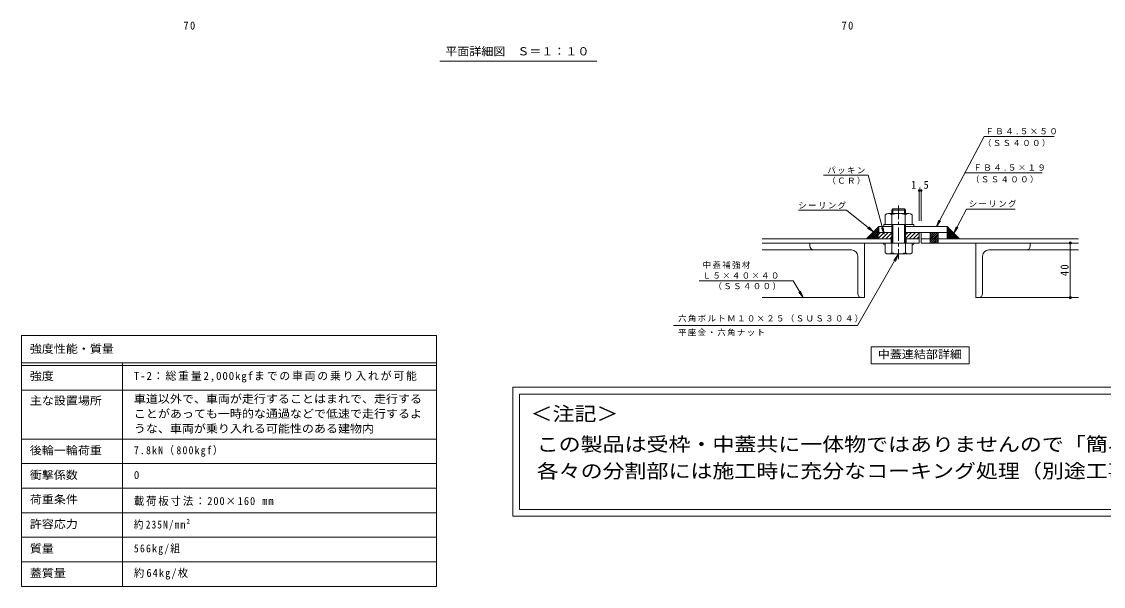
# Model space of a CAD drawing. Units: millimetres at full size, sheet at 1:10, with parts at other scales. Extents: x -3845 to 3824, y -2750 to 2337.
# Drawn here: x -3845 to 120, y -2455 to -384 of the extents above; entities that cross this region are included whole.
import ezdxf
from ezdxf.enums import TextEntityAlignment as Align

# ---------------------------------------------------------------- set-up
doc = ezdxf.new("R2010")
doc.units = ezdxf.units.MM
doc.header["$LTSCALE"] = 10
doc.header["$PDMODE"] = 32
doc.header["$PDSIZE"] = 8
doc.linetypes.add('CHAIN1', pattern=[8, 5, -1, 1, -1])
for name, color, linetype, lineweight in [('0-4_その他', 7, 'Continuous', 9), ('0-F', 7, 'Continuous', 9), ('D-2', 3, 'Continuous', 9), ('D-4', 7, 'Continuous', 9), ('D-5', 7, 'Continuous', 9), ('D-B', 6, 'Continuous', 9), ('D-D', 6, 'Continuous', 9), ('D-E', 2, 'Continuous', 9), ('F-0_F-0ﾚｲﾔ', 2, 'Continuous', 9)]:
    doc.layers.add(name, color=color, linetype=linetype, lineweight=lineweight)
doc.styles.add('ＭＳ ゴシック', font='')
doc.styles.get('ＭＳ ゴシック').set_extended_font_data('MS Gothic')

msp = doc.modelspace()

# ---------------------------------------------------------------- linework, layer by layer
at = {"layer": '0-4_その他'}
msp.add_line((-1737.1, -529.23), (-2312.1, -529.23), dxfattribs=at)
at = {"layer": 'D-2'}
for p, q in [((-1130.53, -1180.09), (-655.53, -1180.09)), ((-658.03, -1180.09), (-658.03, -1196.09)), ((-603.03, -1180.09), (-603.03, -1196.09)), ((-588.03, -1180.09), (-555.53, -1180.09)), ((-555.53, -1180.09), (-555.53, -1196.09)), ((-548.03, -1180.09), (28.48, -1180.09)), ((-548.03, -1180.09), (-548.03, -1196.09)), ((-1130.53, -1196.09), (-555.53, -1196.09)), ((-548.03, -1196.09), (28.48, -1196.09))]:
    msp.add_line(p, q, dxfattribs=at)
at = {"layer": 'D-4'}
for p, q in [((-555.53, -1000.45), (-555.53, -1114.67)), ((-555.53, -1003.45), (-548.03, -1003.45)), ((-548.03, -1000.45), (-548.03, -1114.67)), ((-382.28, -1072.24), (-203.46, -1072.24)), ((-703.03, -1135.09), (-748.03, -1180.09)), ((-747.64, -1180.09), (-703.03, -1135.48)), ((-740.57, -1180.09), (-703.03, -1142.55)), ((-733.5, -1180.09), (-703.03, -1149.62)), ((-714.33, -1146.39), (-703.12, -1157.59)), ((-710.79, -1142.85), (-703.03, -1150.61)), ((-707.25, -1139.32), (-703.03, -1143.54)), ((-703.72, -1135.78), (-703.03, -1136.47)), ((-453.03, -1135.09), (-408.03, -1180.09)), ((-453.03, -1140.03), (-450.55, -1137.56)), ((-453.03, -1138.99), (-411.92, -1180.09)), ((-453.03, -1147.11), (-447.02, -1141.1)), ((-453.03, -1154.18), (-443.48, -1144.63)), ((-453.03, -1146.06), (-418.99, -1180.09)), ((-453.03, -1161.25), (-439.95, -1148.17)), ((-746.15, -1178.21), (-744.26, -1180.09)), ((-742.61, -1174.67), (-737.19, -1180.09)), ((-739.07, -1171.14), (-730.12, -1180.09)), ((-735.54, -1167.6), (-723.05, -1180.09)), ((-732, -1164.07), (-715.98, -1180.09)), ((-728.47, -1160.53), (-708.91, -1180.09)), ((-726.43, -1180.09), (-705.53, -1159.19)), ((-724.93, -1156.99), (-705.53, -1176.4)), ((-721.4, -1153.46), (-705.53, -1169.33)), ((-719.36, -1180.09), (-705.53, -1166.26)), ((-717.86, -1149.92), (-705.53, -1162.26)), ((-712.28, -1180.09), (-705.53, -1173.33)), ((-703.93, -1157.59), (-703.03, -1156.69)), ((-515.53, -1163.41), (-509.71, -1157.59)), ((-515.53, -1184.62), (-488.5, -1157.59)), ((-515.53, -1177.55), (-495.57, -1157.59)), ((-515.53, -1170.48), (-502.64, -1157.59)), ((-515.53, -1191.69), (-485.53, -1161.69)), ((-512.85, -1196.09), (-485.53, -1168.76)), ((-505.78, -1196.09), (-485.53, -1175.83)), ((-498.71, -1196.09), (-485.53, -1182.9)), ((-453.03, -1168.32), (-436.41, -1151.7)), ((-453.03, -1153.13), (-426.07, -1180.09)), ((-453.03, -1175.39), (-432.88, -1155.24)), ((-453.03, -1160.2), (-433.14, -1180.09)), ((-453.03, -1167.27), (-440.21, -1180.09)), ((-453.03, -1174.34), (-447.28, -1180.09)), ((-450.65, -1180.09), (-429.34, -1158.78)), ((-443.58, -1180.09), (-425.81, -1162.31)), ((-436.51, -1180.09), (-422.27, -1165.85)), ((-429.44, -1180.09), (-418.73, -1169.38)), ((-422.37, -1180.09), (-415.2, -1172.92)), ((-415.3, -1180.09), (-411.66, -1176.45)), ((-408.23, -1180.09), (-408.13, -1179.99)), ((-491.64, -1196.09), (-485.53, -1189.98)), ((-1.37, -1196.09), (-1.37, -1396.09)), ((-980.9, -1396.09), (-996.11, -1376.24))]:
    msp.add_line(p, q, dxfattribs=at)
msp.add_lwpolyline([(-1016.66, -1334.04), (-980.9, -1396.09), (-990.45, -1372.98)], dxfattribs=at)
for p in [(-555.53, -1003.45), (-548.03, -1003.45), (-1.37, -1196.09), (-1.37, -1396.09)]:
    msp.add_point(p, dxfattribs=at)
at = {"layer": 'D-5'}
for p, q in [((-317.38, -804.72), (-491.89, -1135.09)), ((-317.38, -804.72), (-60.59, -804.72)), ((-906.52, -947.44), (-742.08, -947.44)), ((-387.77, -937.97), (-104.28, -937.97)), ((-998.15, -1075.94), (-821.59, -1075.94)), ((-821.59, -1075.94), (-722.88, -1154.95)), ((-382.28, -1072.24), (-428.46, -1159.66)), ((-722.88, -1154.95), (-744.27, -1142)), ((-722.88, -1154.95), (-740.2, -1136.91)), ((-684.2, -1163.46), (-687.46, -1138.67)), ((-491.89, -1135.09), (-483.2, -1111.65)), ((-491.89, -1135.09), (-477.43, -1114.7)), ((-428.46, -1159.66), (-419.77, -1136.21)), ((-428.46, -1159.66), (-414, -1139.26)), ((-630.53, -1236.09), (-648.77, -1259.9)), ((-1361.82, -1334.04), (-1016.66, -1334.04)), ((-371.78, -1576.51), (-371.78, -1638.65)), ((-371.78, -1638.65), (-731.78, -1638.65)), ((-2044.93, -2198.06), (-2044.93, -1725.11)), ((-2044.93, -1725.11), (941.37, -1725.11)), ((-2019.93, -2173.06), (-2019.93, -1750.11)), ((-2019.93, -1750.11), (916.37, -1750.11))]:
    msp.add_line(p, q, dxfattribs=at)
for points in [[(-742.08, -947.44), (-684.2, -1163.46), (-693.77, -1140.36)], [(-1455.6, -1498.55), (-781.79, -1498.55), (-630.53, -1236.09), (-641.99, -1263.81)], [(-731.78, -1638.65), (-731.78, -1576.51), (-371.78, -1576.51)], [(941.37, -1725.11), (941.37, -2198.06), (-2044.93, -2198.06)], [(916.37, -1750.11), (916.37, -2173.06), (-2019.93, -2173.06)]]:
    msp.add_lwpolyline(points, dxfattribs=at)
at = {"layer": 'D-B'}
for p, q in [((-940.53, -1221.09), (-1130.53, -1221.09)), ((-955.53, -1206.09), (-955.53, -1196.09)), ((-755.53, -1196.09), (-955.53, -1196.09)), ((-940.53, -1221.09), (-803.03, -1221.09)), ((-755.53, -1396.09), (-755.53, -1196.09)), ((-348.03, -1396.09), (-348.03, -1196.09)), ((-348.03, -1196.09), (-148.03, -1196.09)), ((-163.03, -1221.09), (-300.53, -1221.09)), ((-163.03, -1221.09), (28.48, -1221.09)), ((-148.03, -1206.09), (-148.03, -1196.09)), ((-780.53, -1381.09), (-780.53, -1243.59)), ((-323.03, -1381.09), (-323.03, -1243.59)), ((-765.53, -1396.09), (-1130.53, -1396.09)), ((-765.53, -1396.09), (-755.53, -1396.09)), ((28.48, -1396.09), (-348.03, -1396.09))]:
    msp.add_line(p, q, dxfattribs=at)
for centre, radius, start, end in [((-940.53, -1206.09), 15, 180, 270), ((-803.03, -1243.59), 22.5, 0, 90), ((-300.53, -1243.59), 22.5, 90, 180), ((-163.03, -1206.09), 15, 270, 0), ((-765.53, -1381.09), 15, 180, 270), ((-338.03, -1381.09), 15, 270, 0)]:
    msp.add_arc(centre, radius, start, end, dxfattribs=at)
at = {"layer": 'D-D', "color": 4}
for p, q in [((-703.03, -1157.59), (-703.03, -1135.09)), ((-703.03, -1135.09), (-655.53, -1135.09)), ((-605.53, -1135.09), (-453.03, -1135.09)), ((-578.03, -1157.59), (-453.03, -1157.59)), ((-548.03, -1180.09), (-548.03, -1157.59)), ((-548.03, -1180.09), (-453.03, -1180.09)), ((-515.53, -1196.09), (-515.53, -1157.59)), ((-485.53, -1196.09), (-485.53, -1157.59))]:
    msp.add_line(p, q, dxfattribs=at)
at = {"layer": 'D-D'}
for p, q in [((-705.53, -1157.59), (-705.53, -1180.09)), ((-705.53, -1179.87), (-683.24, -1157.59)), ((-705.53, -1165.73), (-697.39, -1157.59)), ((-705.53, -1157.59), (-655.53, -1157.59)), ((-705.53, -1180.09), (-655.53, -1180.09)), ((-691.6, -1180.09), (-669.1, -1157.59)), ((-677.46, -1180.09), (-655.53, -1158.16)), ((-663.32, -1180.09), (-655.53, -1172.3)), ((-605.53, -1179.87), (-583.24, -1157.59)), ((-605.53, -1165.95), (-597.17, -1157.59)), ((-555.53, -1180.09), (-605.53, -1180.09)), ((-591.6, -1180.09), (-569.1, -1157.59)), ((-577.46, -1180.09), (-555.53, -1158.16)), ((-563.32, -1180.09), (-555.53, -1172.3))]:
    msp.add_line(p, q, dxfattribs=at)
at = {"layer": 'D-D', "color": 4}
msp.add_lwpolyline([(-453.03, -1180.09), (-453.03, -1157.59), (-453.03, -1135.09)], dxfattribs=at)
at = {"layer": 'D-D'}
msp.add_lwpolyline([(-555.53, -1180.09), (-555.53, -1157.59), (-605.53, -1157.59)], dxfattribs=at)
at = {"layer": 'D-D', "color": 4}
for centre, start, end in [((-681.4, -1197.29), 166.63487, 291.19182), ((-579.65, -1197.29), 248.80817, 13.36511)]:
    msp.add_arc(centre, 5.18, start, end, dxfattribs=at)
at = {"layer": 'D-E', "color": 7, "linetype": 'CHAIN1'}
msp.add_line((-630.53, -1058.51), (-630.53, -1255.69), dxfattribs=at)
at = {"layer": 'D-E'}
for p, q in [((-679.53, -1092.06), (-679.53, -1127.59)), ((-593.79, -1087.59), (-667.26, -1087.59)), ((-651.47, -1071.09), (-655.53, -1075.15)), ((-605.53, -1075.15), (-655.53, -1075.15)), ((-655.53, -1075.15), (-655.53, -1087.59)), ((-654.99, -1092.06), (-654.99, -1127.59)), ((-609.59, -1071.09), (-651.47, -1071.09)), ((-651.47, -1087.59), (-651.47, -1071.09)), ((-609.59, -1071.09), (-605.53, -1075.15)), ((-609.59, -1087.59), (-609.59, -1071.09)), ((-606.06, -1092.06), (-606.06, -1127.59)), ((-605.53, -1075.15), (-605.53, -1087.59)), ((-581.53, -1092.06), (-581.53, -1127.59)), ((-684.99, -1127.59), (-574.99, -1127.59)), ((-684.99, -1135.09), (-684.99, -1127.59)), ((-655.53, -1127.59), (-655.53, -1231.62)), ((-651.47, -1196.09), (-651.47, -1127.59)), ((-609.59, -1196.09), (-609.59, -1127.59)), ((-605.53, -1127.59), (-605.53, -1231.62)), ((-574.99, -1135.09), (-574.99, -1127.59)), ((-679.53, -1231.62), (-679.53, -1196.09)), ((-581.53, -1231.62), (-581.53, -1196.09)), ((-593.53, -1236.09), (-667.53, -1236.09))]:
    msp.add_line(p, q, dxfattribs=at)
for centre, radius, start, end in [((-667.26, -1106.65), 19.06, 49.92564, 130.07436), ((-630.53, -1156.7), 69.11, 69.26926, 110.73074), ((-593.79, -1106.65), 19.06, 49.92564, 130.07436), ((-667.53, -1217.76), 18.33, 229.1022, 310.89809), ((-630.53, -1164.01), 72.08, 249.70546, 290.29454), ((-593.53, -1217.76), 18.33, 229.10191, 310.8978)]:
    msp.add_arc(centre, radius, start, end, dxfattribs=at)
at = {"layer": 'F-0_F-0ﾚｲﾔ', "color": 7}
for p, q in [((-3845, -1535), (-2325, -1535)), ((-3845, -1535), (-3845, -2455)), ((-2325, -1535), (-2325, -2455)), ((-3845, -1635), (-2325, -1635)), ((-3845, -1645), (-2325, -1645)), ((-3475, -1635), (-3475, -2455)), ((-3845, -1735), (-2325, -1735)), ((-3845, -1915), (-2325, -1915)), ((-3845, -2005), (-2325, -2005)), ((-3845, -2095), (-2325, -2095)), ((-2325, -2185), (-3845, -2185)), ((-2325, -2275), (-3845, -2275)), ((-2325, -2365), (-3845, -2365)), ((-2325, -2455), (-3845, -2455))]:
    msp.add_line(p, q, dxfattribs=at)

# ---------------------------------------------------------------- texts
at = {"layer": '0-4_その他', "color": 2, "style": 'ＭＳ ゴシック', "width": 1.1}
msp.add_text('平面詳細図\u3000Ｓ＝１：１０', height=29.33, dxfattribs=at).set_placement((-2292.1, -516.73), align=Align.BOTTOM_LEFT)
at = {"layer": '0-F', "color": 2, "char_height": 29.33, "attachment_point": 7, "style": 'ＭＳ ゴシック'}
for insert in [(-3251.95, -413.53), (-839.75, -413.53)]:
    msp.add_mtext('\\T1.27;\\W0.95;70', dxfattribs=dict(at, insert=insert))
at = {"layer": 'D-4', "color": 2, "insert": (-584.28, -997.45), "char_height": 29.33, "attachment_point": 7, "style": 'ＭＳ ゴシック'}
msp.add_mtext('\\T1.27;\\W0.9;1.5', dxfattribs=at)
at = {"layer": 'D-4', "color": 2, "insert": (-7.37, -1317.34), "char_height": 29.33, "attachment_point": 7, "rotation": 90, "style": 'ＭＳ ゴシック'}
msp.add_mtext('\\T1.27;\\W0.95;40', dxfattribs=at)
at = {"layer": 'D-5', "color": 2, "style": 'ＭＳ ゴシック', "width": 1.1}
msp.add_text('中蓋連結部詳細', height=29.33, dxfattribs=at).set_placement((-706.78, -1627.58), align=Align.BOTTOM_LEFT)
at = {"layer": 'D-5', "color": 3, "style": 'ＭＳ ゴシック', "width": 1.15}
for s, p in [('＜注記＞', (-1979.69, -1863.22)), ('この製品は受枠・中蓋共に一体物ではありませんので「簡易密閉形」です。', (-1957.23, -1974.97)), ('各々の分割部には施工時に充分なコーキング処理（別途工事）を行って下さい。', (-1957.23, -2072.89))]:
    msp.add_text(s, height=51.32, dxfattribs=at).set_placement(p, align=Align.BOTTOM_LEFT)
at = {"layer": 'D-5', "char_height": 21.99, "attachment_point": 7, "style": 'ＭＳ ゴシック'}
for s, insert in [('\\T1.18;ＦＢ４.５×５０', (-312.68, -797.6)), ('\\T1.17;（ＳＳ４００）', (-321.56, -843.26)), ('\\T1.18;ＦＢ４.５×１９', (-356.38, -930.85)), ('\\T1.17;パッキン', (-891.8, -942.61)), ('\\T1.17;（ＳＳ４００）', (-365.26, -976.51)), ('\\T1.17;（ＣＲ）', (-891.8, -981.38)), ('\\T1.17;シーリング', (-998.15, -1071.11)), ('\\T1.17;シーリング', (-373.46, -1065.12)), ('\\T1.17;中蓋補強材', (-1348.94, -1290.34)), ('\\T1.17;Ｌ５×４０×４０', (-1348.94, -1326.69)), ('\\T1.17;（ＳＳ４００）', (-1309.24, -1368.11)), ('\\T1.17;六角ボルトＭ１０×２５（ＳＵＳ３０４）', (-1439.03, -1486.53)), ('\\T1.17;平座金・六角ナット', (-1439.19, -1537.35))]:
    msp.add_mtext(s, dxfattribs=dict(at, insert=insert))
at = {"layer": 'F-0_F-0ﾚｲﾔ', "style": 'ＭＳ ゴシック', "width": 1.1}
for s, p in [('強度性能・質量', (-3815, -1607.57)), ('強度', (-3815, -1707.5)), ('主な設置場所', (-3815, -1797.5)), ('車道以外で、車両が走行することはまれで、走行する', (-3433.67, -1791.07)), ('ことがあっても一時的な通過などで低速で走行するよ', (-3433.67, -1845.55)), ('うな、車両が乗り入れる可能性のある建物内', (-3433.67, -1900.04)), ('後輪一輪荷重', (-3815, -1980)), ('衝撃係数', (-3815, -2070)), ('荷重条件', (-3815, -2160)), ('許容応力', (-3815, -2250)), ('質量', (-3815, -2340)), ('蓋質量', (-3815, -2430))]:
    msp.add_text(s, height=29.33, dxfattribs=at).set_placement(p, align=Align.BOTTOM_LEFT)
at = {"layer": 'F-0_F-0ﾚｲﾔ', "style": 'ＭＳ ゴシック'}
msp.add_text('0', height=29.33, dxfattribs=at).set_placement((-3433.67, -2070), align=Align.BOTTOM_LEFT)
at = {"layer": 'F-0_F-0ﾚｲﾔ', "char_height": 29.33, "attachment_point": 7, "style": 'ＭＳ ゴシック'}
for s, insert in [('\\T1.16;T-2：総重量2,000kgfまでの車両の乗り入れが可能', (-3433.67, -1707.5)), ('\\T1.24;\\W0.9;7.8kN（800kgf）', (-3433.67, -1980)), ('\\T1.18;\\W0.95;載荷板寸法：200×160\\~mm', (-3433.67, -2160)), ('\\T1.25;\\W0.85;約235N/mm²', (-3433.67, -2250)), ('\\T1.24;\\W0.9;566kg/組', (-3433.67, -2340)), ('\\T1.21;\\W0.95;約64kg/枚', (-3433.67, -2430))]:
    msp.add_mtext(s, dxfattribs=dict(at, insert=insert))

doc.saveas('drawing.dxf')
